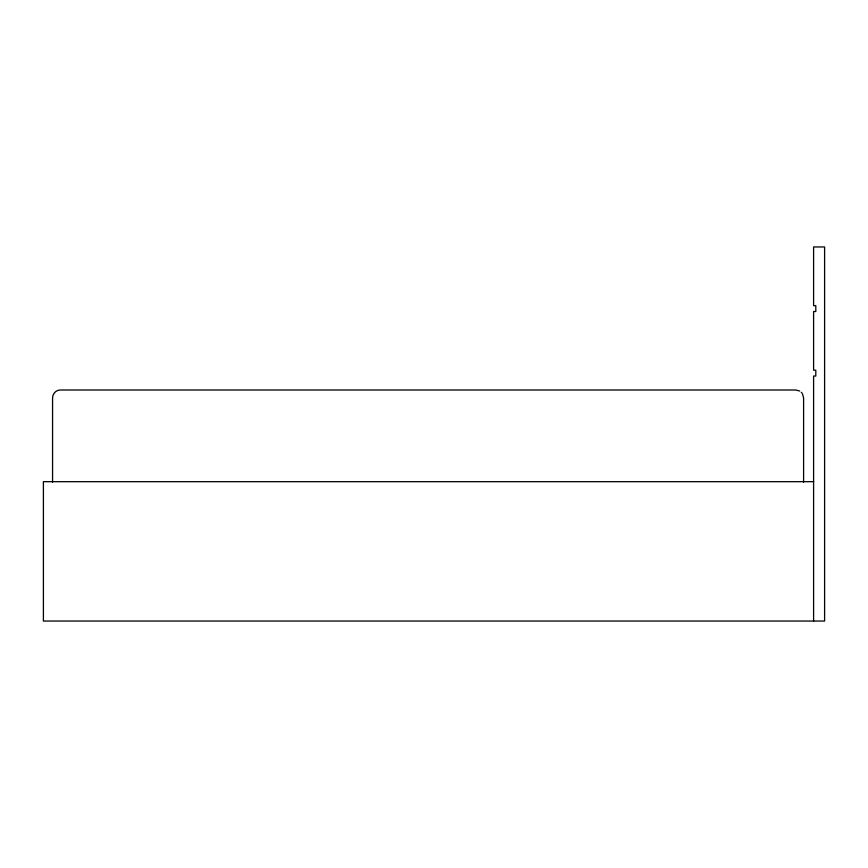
<?xml version="1.0" encoding="UTF-8"?>
<svg xmlns="http://www.w3.org/2000/svg" width="868" height="868" viewBox="0 0 868 868"><rect width="100%" height="100%" fill="white"/><g stroke="black" fill="none" stroke-linecap="round" stroke-linejoin="round"><path stroke-width="1.3" d="M813.598 481.675L43.4 481.675L43.4 621.043L824.6 621.043L824.6 246.957L813.598 246.957L813.598 305.634L815.801 305.634L815.801 311.504L813.598 311.504L813.598 370.18L815.801 370.18L815.801 376.05L813.598 376.05L813.598 621.043M799.667 391.012L795.772 390.003L60.391 390.003C56.095 389.83 52.46 393.822 52.568 398.032L52.568 482.25M801.294 392.293L801.967 393.085M802.542 393.964L803.594 398.032L803.594 482.25"/></g></svg>
